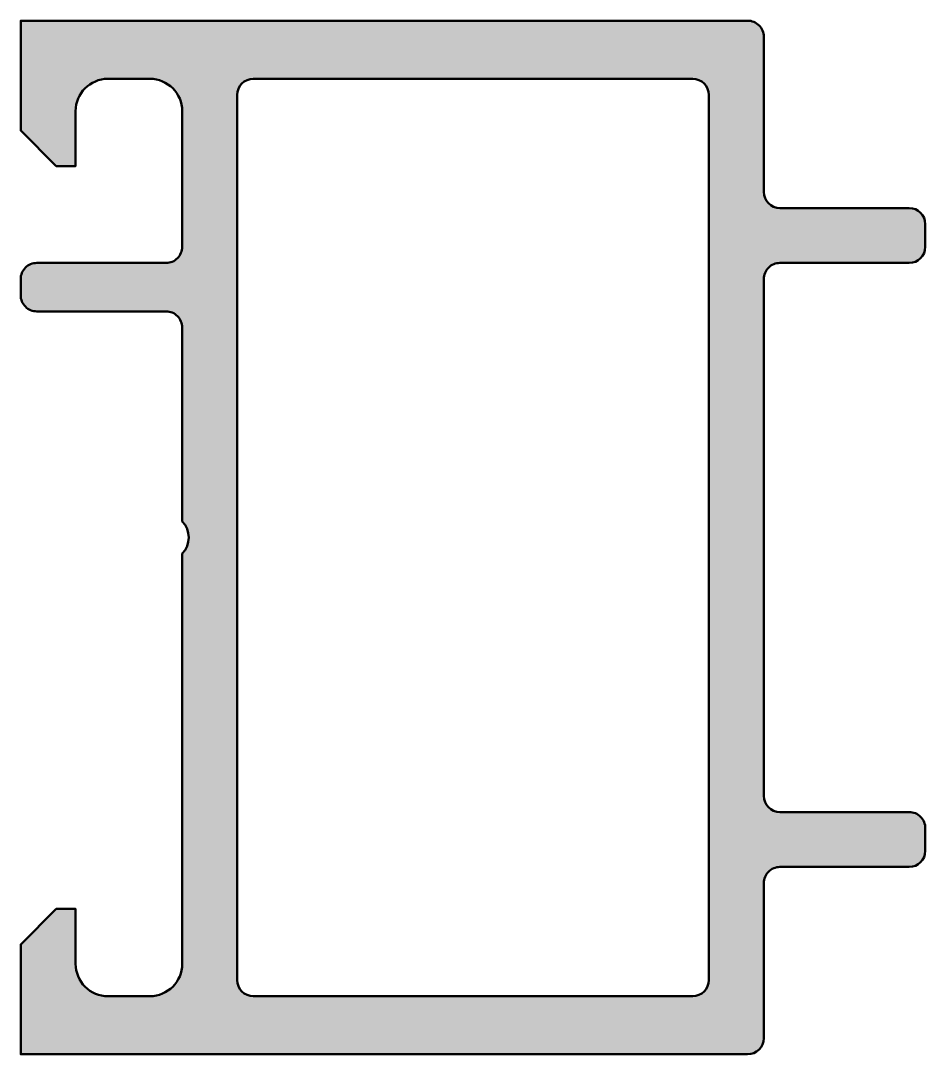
# Model space of a CAD drawing. Extents: x -5 to 23, y -37 to -5.
import ezdxf

# ---------------------------------------------------------------- set-up
doc = ezdxf.new("R2010")
doc.units = 0
doc.layers.add('0S-Alu contour', color=7, linetype='Continuous', lineweight=50)
doc.layers.add('0S-Alu hatch', color=252, linetype='Continuous', lineweight=25)

# ---------------------------------------------------------------- blocks, each defined once
blk = doc.blocks.new('184750__97B00E96_BEFC_4CA3_BE06_586AB898C721_')
at = {"layer": '0S-Alu hatch'}
h = blk.add_hatch(color=256, dxfattribs=at)
edge = h.paths.add_edge_path()
edge.add_arc((17.50000998863675, -5.499997640663571), 0.4999976407633463, 359.9997296393939, 450.0011446188588)
edge.add_line((17.5, -5.000000000000002), (-5, -5))
edge.add_line((-5, -5), (-5.000000000000003, -8.399993896484375))
edge.add_line((-5.000000000000003, -8.399993896484375), (-3.899993896484371, -9.5))
edge.add_line((-3.899993896484371, -9.5), (-3.299995422363281, -9.5))
edge.add_line((-3.299995422363281, -9.5), (-3.299995422363281, -7.79998779296875))
edge.add_ellipse((-2.299975092042576, -7.80000812328944), major_axis=(-1.000020330527361, 0), ratio=1, start_angle=270.00116481789127, end_angle=359.9988351817487, ccw=False)
edge.add_line((-2.299995422363282, -6.799987792968737), (-1, -6.79998779296875))
edge.add_ellipse((-1.000020330320682, -7.800008123289432), major_axis=(-1.000020330527338, 0), ratio=1, start_angle=180.0011648176255, end_angle=269.99883518211004, ccw=False)
edge.add_line((0, -7.799987792973365), (0, -11.99999999999999))
edge.add_ellipse((-0.4997414704448789, -12.00025852955512), major_axis=(-0.4997415373169821, 0), ratio=1, start_angle=89.97035937191038, end_angle=180.0296406280959, ccw=False)
edge.add_line((-0.5, -12.5), (-4.5, -12.5))
edge.add_arc((-4.500258529555126, -12.99974147044488), 0.4997415373169848, 89.97035937190977, 180.0296406280958)
edge.add_line((-5.000000000000007, -13.00000000000006), (-5, -13.5))
edge.add_arc((-4.500257713223404, -13.5002577132234), 0.4997423532269471, 179.9704530132629, 270.029546986732)
edge.add_line((-4.5, -14), (-0.5, -14))
edge.add_ellipse((-0.4997422867766002, -14.4997422867766), major_axis=(-0.4997423532269498, 0), ratio=1, start_angle=179.970453013263, end_angle=270.0295469867316, ccw=False)
edge.add_line((-1.9e-15, -14.50000000000004), (7.6293945313e-06, -20.5))
edge.add_ellipse((-0.5249978986824724, -21), major_axis=(-0.725004003100268, 0), ratio=1, start_angle=136.3974823197885, end_angle=223.6025176802116, ccw=False)
edge.add_line((7.6293945311e-06, -21.5), (7.6293945348e-06, -34.19999694824219))
edge.add_ellipse((-1.00000525711895, -34.1999840617287), major_axis=(-1.000012886596515, 0), ratio=1, start_angle=90.00073833332101, end_angle=179.9992616669368, ccw=False)
edge.add_line((-0.9999923706054618, -35.19999694824219), (-2.299995422363281, -35.1999969482422))
edge.add_ellipse((-2.30000110547504, -34.20000263135395), major_axis=(-0.9999943169043971, 0), ratio=1, start_angle=-0.00032562035931960054, end_angle=90.00032562016878, ccw=False)
edge.add_line((-3.299995422363288, -34.19999694823886), (-3.299995422363284, -32.5))
edge.add_line((-3.299995422363284, -32.5), (-3.899993896484371, -32.5))
edge.add_line((-3.899993896484371, -32.5), (-5, -33.59999084472656))
edge.add_line((-5, -33.59999084472656), (-4.999999999999996, -37))
edge.add_line((-4.999999999999996, -37), (17.50000762939453, -37))
edge.add_arc((17.49998673002053, -36.49998673028122), 0.5000132701555574, 270.002394828291, 359.9984794423189)
edge.add_line((18, -36.50000000000239), (18, -31.6999969482422))
edge.add_ellipse((18.49999764034382, -31.69999458858601), major_axis=(-0.4999976403493891, 0), ratio=1, start_angle=-90.000270397956, end_angle=0.00027039834952802266, ccw=False)
edge.add_line((18.49999999999999, -31.19999694824219), (22.5, -31.19999694824219))
edge.add_arc((22.49998673098435, -30.69998367922654), 0.5000132691917119, 270.0015204768388, 359.9984795233368)
edge.add_line((23, -30.69999694824066), (23, -30))
edge.add_arc((22.50001798524348, -29.99998201475653), 0.4999820150800066, 359.9979389688437, 450.0020610312249)
edge.add_line((22.5, -29.50000000000001), (18.5, -29.5))
edge.add_ellipse((18.50002889698161, -28.99997110301839), major_axis=(-0.5000288978165949, 0), ratio=1, start_angle=0.0033111588645056145, end_angle=89.99668884119478, ccw=False)
edge.add_line((18, -29.00000000000052), (18, -13))
edge.add_ellipse((18.49999764034381, -12.99999764034382), major_axis=(-0.499997640349382, 0), ratio=1, start_angle=-90.00027039795708, end_angle=0.00027039834952802266, ccw=False)
edge.add_line((18.5, -12.50000000000001), (22.5, -12.5))
edge.add_arc((22.49998673098438, -11.99998673098437), 0.500013269191687, 270.0015204768364, 359.9984795233368)
edge.add_line((23, -11.99999999999849), (23, -11.29998779296875))
edge.add_arc((22.49998673098438, -11.30000106198438), 0.500013269191687, 0.0015204766631662, 89.99847952316361)
edge.add_line((22.5, -10.79998779296875), (18.5, -10.79998779296875))
edge.add_ellipse((18.49999764086304, -10.29999015194486), major_axis=(-0.4999976410294507, 0), ratio=1, start_angle=0.0014782165508790968, end_angle=90.00027033845731, ccw=False)
edge.add_line((18, -10.30000305175694), (18.00000762939453, -5.5))
edge = h.paths.add_edge_path()
edge.add_ellipse((2.200027100618498, -34.69997442526042), major_axis=(-0.5000225234890349, 0), ratio=1, start_angle=0.002580827389977003, end_angle=89.99741917266198, ccw=False)
edge.add_line((1.700004577636722, -34.69999694824219), (1.700004577636718, -7.299987792968273))
edge.add_ellipse((2.200027100618474, -7.300010315950504), major_axis=(-0.500022523489018, 0), ratio=1, start_angle=270.0025808273352, end_angle=359.99741917261, ccw=False)
edge.add_line((2.200004577636723, -6.799987792968748), (15.80000305175781, -6.799987792968755))
edge.add_ellipse((15.79998052877605, -7.300010315950514), major_axis=(-0.5000225234890207, 0), ratio=1, start_angle=180.00258082739, end_angle=269.9974191726635, ccw=False)
edge.add_line((16.30000305175781, -7.29998779296875), (16.30000305175781, -34.69999694824264))
edge.add_ellipse((15.79998052877603, -34.69997442526042), major_axis=(-0.5000225234890384, 0), ratio=1, start_angle=90.00258082733808, end_angle=179.9974191726102, ccw=False)
edge.add_line((15.80000305175781, -35.19999694824219), (2.200004577636722, -35.1999969482422))
at = {"layer": '0S-Alu contour', "color": 7}
for points in [[(17.5, -5.000000000000002), (-5, -5), (-5.000000000000003, -8.399993896484375), (-3.899993896484371, -9.5), (-3.299995422363281, -9.5), (-3.299995422363281, -7.79998779296875)], [(18, -10.30000305175694), (18.00000762939453, -5.5)], [(-2.299995422363282, -6.799987792968737), (-1, -6.79998779296875)], [(2.200004577636723, -6.799987792968748), (15.80000305175781, -6.799987792968755)], [(1.700004577636722, -34.69999694824219), (1.700004577636718, -7.299987792968273)], [(16.30000305175781, -7.29998779296875), (16.30000305175781, -34.69999694824264)], [(0, -7.799987792973365), (0, -11.99999999999999)], [(22.5, -10.79998779296875), (18.5, -10.79998779296875)], [(23, -11.99999999999849), (23, -11.29998779296875)], [(-0.5, -12.5), (-4.5, -12.5)], [(18.5, -12.50000000000001), (22.5, -12.5)], [(-5.000000000000007, -13.00000000000006), (-5, -13.5)], [(18, -29.00000000000052), (18, -13)], [(-4.5, -14), (-0.5, -14)], [(-1.9e-15, -14.50000000000004), (7.6293945313e-06, -20.5)], [(7.6293945311e-06, -21.5), (7.6293945348e-06, -34.19999694824219)], [(22.5, -29.50000000000001), (18.5, -29.5)], [(23, -30.69999694824066), (23, -30)], [(18.49999999999999, -31.19999694824219), (22.5, -31.19999694824219)], [(18, -36.50000000000239), (18, -31.6999969482422)], [(-3.299995422363288, -34.19999694823886), (-3.299995422363284, -32.5), (-3.899993896484371, -32.5), (-5, -33.59999084472656), (-4.999999999999996, -37), (17.50000762939453, -37)], [(-0.9999923706054618, -35.19999694824219), (-2.299995422363281, -35.1999969482422)], [(15.80000305175781, -35.19999694824219), (2.200004577636722, -35.1999969482422)]]:
    blk.add_lwpolyline(points, dxfattribs=at)
for centre, radius, start, end in [((17.50000998863675, -5.499997640663571), 0.4999976407633463, 359.9997296393939, 90.00114461885885), ((22.49998673098438, -11.30000106198438), 0.500013269191687, 0.0015204766631662, 89.99847952316361), ((22.49998673098438, -11.99998673098437), 0.500013269191687, 270.0015204768364, 359.9984795233368), ((-4.500258529555126, -12.99974147044488), 0.4997415373169848, 89.97035937190977, 180.0296406280958), ((-4.500257713223404, -13.5002577132234), 0.4997423532269471, 179.9704530132629, 270.029546986732), ((22.50001798524348, -29.99998201475653), 0.4999820150800066, 359.9979389688437, 90.00206103122497), ((22.49998673098435, -30.69998367922654), 0.5000132691917119, 270.0015204768388, 359.9984795233368), ((17.49998673002053, -36.49998673028122), 0.5000132701555574, 270.002394828291, 359.9984794423189)]:
    blk.add_arc(centre, radius, start, end, dxfattribs=at)
at = {"layer": '0S-Alu contour', "color": 7, "extrusion": (0, 0, -1)}
for centre, radius, start, end in [((2.299975092042576, -7.80000812328944), 1.000020330527361, 0.0011648182512931, 89.99883518210873), ((1.000020330320682, -7.800008123289432), 1.000020330527338, 90.00116481788994, 179.9988351823745), ((-2.200027100618474, -7.300010315950504), 0.500022523489018, 0.0025808273899696, 89.9974191726648), ((-15.79998052877605, -7.300010315950514), 0.5000225234890207, 90.00258082733646, 179.99741917261), ((-18.49999764086304, -10.29999015194486), 0.4999976410294507, 269.9997296615427, 359.9985217834491), ((0.4997414704448789, -12.00025852955512), 0.4997415373169821, 179.9703593719041, 270.0296406280896), ((-18.49999764034381, -12.99999764034382), 0.4999976403493821, 359.9997296016505, 90.00027039795721), ((0.4997422867766002, -14.4997422867766), 0.4997423532269498, 89.97045301326844, 180.0295469867371), ((0.5249978986824724, -21), 0.725004003100268, 136.3974823197884, 223.6025176802116), ((-18.50002889698161, -28.99997110301839), 0.5000288978165949, 270.0033111588053, 359.9966888411355), ((-18.49999764034382, -31.69999458858601), 0.4999976403493892, 359.9997296016505, 90.00027039795599), ((2.30000110547504, -34.20000263135395), 0.9999943169043971, 269.9996743798312, 0.0003256203592272), ((1.00000525711895, -34.1999840617287), 1.000012886596515, 180.0007383330633, 269.999261666679), ((-2.200027100618498, -34.69997442526042), 0.5000225234890349, 270.0025808273381, 359.99741917261), ((-15.79998052877603, -34.69997442526042), 0.5000225234890384, 180.0025808273899, 269.9974191726619)]:
    blk.add_arc(centre, radius, start, end, dxfattribs=at)
blk = doc.blocks.new('184750__AAAF19BD_62D1_41A5_87F4_745DCA178BC2_')
at = {"layer": '0S-Alu contour', "color": 7}
blk.add_blockref('184750__97B00E96_BEFC_4CA3_BE06_586AB898C721_', (0, 0), dxfattribs=at)

msp = doc.modelspace()

# ---------------------------------------------------------------- block references
at = {"layer": '0S-Alu contour', "color": 7}
msp.add_blockref('184750__AAAF19BD_62D1_41A5_87F4_745DCA178BC2_', (0, 0), dxfattribs=at)

doc.saveas('drawing.dxf')
